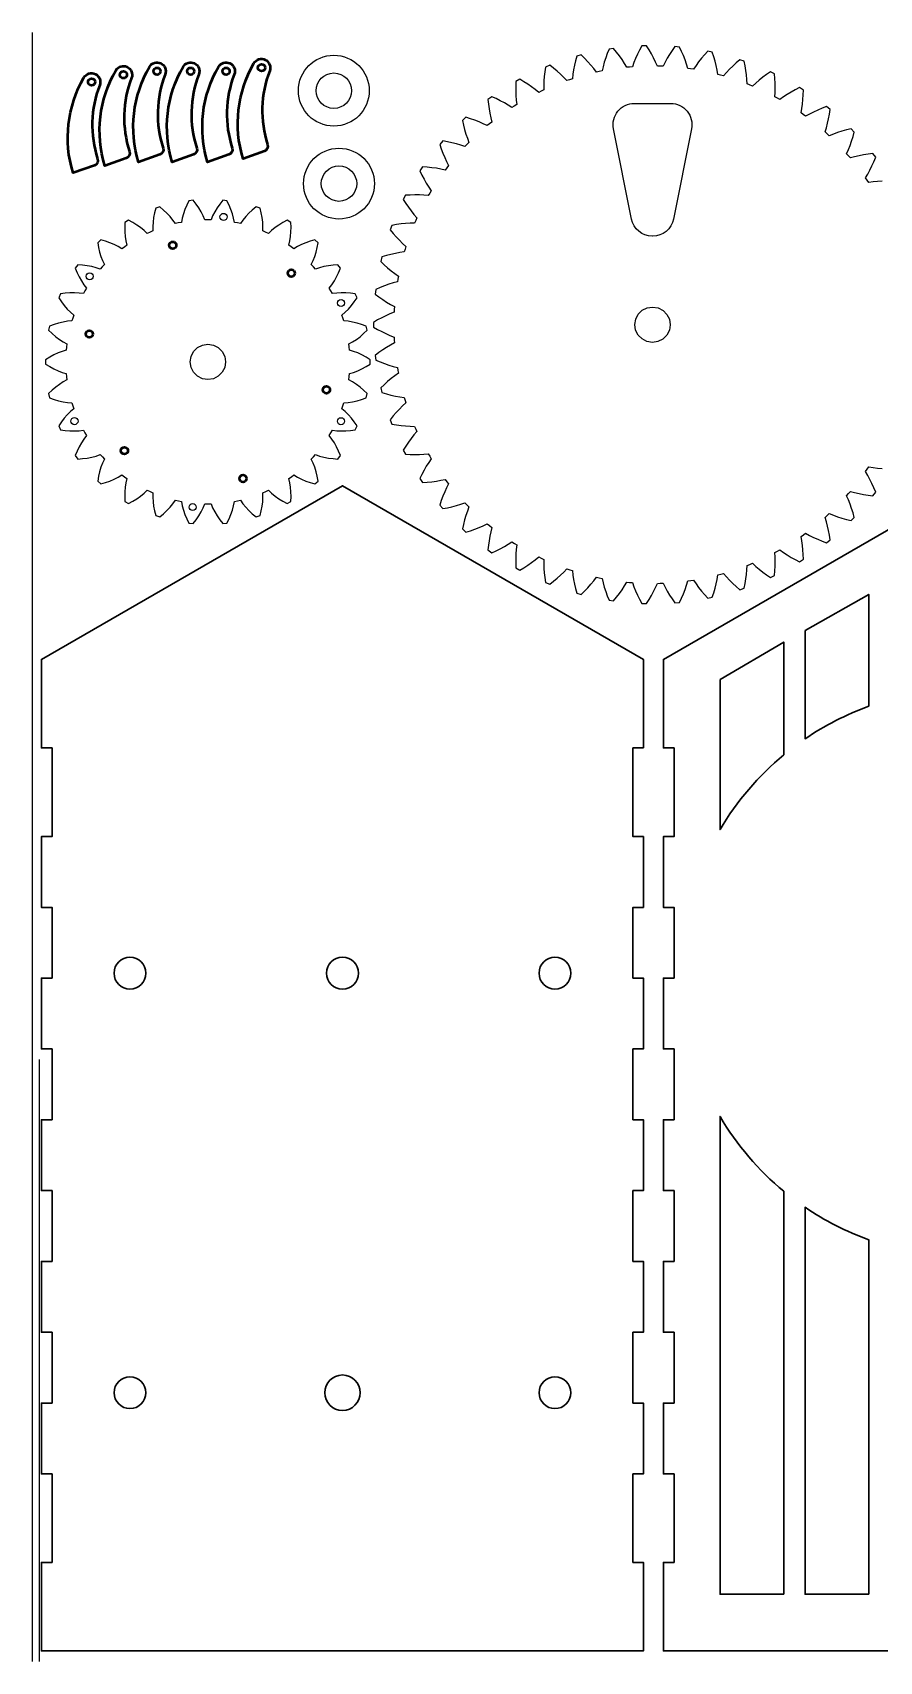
# Model space of a CAD drawing. Header units: inches. Extents: x -2 to 668, y 0 to 460.
# Drawn here: x -2 to 237.1, y 0 to 460 of the extents above; entities that cross this region are included whole.
import ezdxf

# ---------------------------------------------------------------- set-up
doc = ezdxf.new("R2010")
doc.units = ezdxf.units.IN
doc.header["$MEASUREMENT"] = 0
doc.layers.add('Layer 1', color=7, linetype='Continuous')
doc.layers.add('PDF_Visible', color=7, linetype='Continuous')

msp = doc.modelspace()

# ---------------------------------------------------------------- linework, layer by layer
for p, q in [((-2, 0), (-2, 460)), ((0, 0), (0, 170))]:
    msp.add_line(p, q)
msp.add_lwpolyline([(237.9, 418.07), (236.6, 417.97), (235.33, 417.83), (234.09, 417.64), (233.63, 418.33), (233.19, 418.98), (233.83, 420.06), (234.44, 421.18), (235.02, 422.34), (235.56, 423.54), (236.07, 424.78), (235.27, 425.82), (233.94, 425.66), (232.64, 425.45), (231.37, 425.2), (230.12, 424.91), (228.91, 424.58), (228.37, 425.21), (227.86, 425.8), (228.37, 426.95), (228.84, 428.14), (229.28, 429.36), (229.67, 430.61), (230.03, 431.9), (229.12, 432.84), (227.82, 432.52), (226.55, 432.16), (225.32, 431.77), (224.12, 431.33), (222.95, 430.85), (222.34, 431.42), (221.76, 431.94), (222.13, 433.14), (222.46, 434.38), (222.75, 435.64), (222.99, 436.94), (223.2, 438.26), (222.18, 439.09), (220.93, 438.62), (219.71, 438.11), (218.53, 437.57), (217.39, 436.99), (216.29, 436.38), (215.62, 436.87), (214.98, 437.32), (215.21, 438.56), (215.39, 439.82), (215.52, 441.11), (215.61, 442.43), (215.66, 443.76), (214.55, 444.47), (213.36, 443.85), (212.22, 443.2), (211.11, 442.53), (210.04, 441.82), (209.02, 441.08), (208.3, 441.49), (207.61, 441.86), (207.69, 443.12), (207.72, 444.39), (207.7, 445.69), (207.63, 447.01), (207.52, 448.34), (206.34, 448.9), (205.23, 448.15), (204.17, 447.37), (203.15, 446.57), (202.18, 445.74), (201.25, 444.89), (200.48, 445.21), (199.76, 445.5), (199.69, 446.75), (199.56, 448.02), (199.39, 449.31), (199.17, 450.61), (198.9, 451.92), (197.66, 452.34), (196.65, 451.46), (195.69, 450.56), (194.77, 449.65), (193.9, 448.71), (193.08, 447.75), (192.28, 447.97), (191.53, 448.18), (191.31, 449.42), (191.04, 450.67), (190.71, 451.92), (190.34, 453.19), (189.92, 454.45), (188.63, 454.72), (187.74, 453.73), (186.89, 452.73), (186.08, 451.71), (185.33, 450.67), (184.63, 449.63), (183.81, 449.75), (183.04, 449.87), (182.67, 451.07), (182.26, 452.28), (181.79, 453.49), (181.27, 454.7), (180.7, 455.91), (179.39, 456.03), (178.62, 454.94), (177.89, 453.84), (177.22, 452.73), (176.59, 451.61), (176.02, 450.49), (175.19, 450.52), (174.41, 450.54), (173.91, 451.69), (173.35, 452.84), (172.74, 453.99), (172.08, 455.13), (171.37, 456.26), (170.06, 456.22), (169.42, 455.05), (168.83, 453.87), (168.29, 452.69), (167.8, 451.51), (167.37, 450.33), (166.54, 450.26), (165.76, 450.19), (165.12, 451.27), (164.44, 452.35), (163.69, 453.42), (162.91, 454.47), (162.07, 455.51), (160.77, 455.32), (160.27, 454.08), (159.83, 452.84), (159.43, 451.6), (159.08, 450.37), (158.79, 449.15), (157.98, 448.98), (157.21, 448.82), (156.45, 449.82), (155.64, 450.81), (154.78, 451.78), (153.87, 452.73), (152.92, 453.67), (151.65, 453.32), (151.31, 452.03), (151.01, 450.75), (150.76, 449.47), (150.56, 448.21), (150.42, 446.96), (149.63, 446.7), (148.89, 446.44), (148.02, 447.35), (147.09, 448.23), (146.12, 449.09), (145.11, 449.93), (144.05, 450.75), (142.83, 450.26), (142.64, 448.93), (142.5, 447.62), (142.4, 446.33), (142.36, 445.05), (142.36, 443.79), (141.61, 443.44), (140.91, 443.1), (139.93, 443.9), (138.91, 444.67), (137.85, 445.41), (136.74, 446.12), (135.59, 446.81), (134.44, 446.17), (134.41, 444.84), (134.42, 443.52), (134.48, 442.22), (134.58, 440.95), (134.74, 439.7), (134.03, 439.26), (133.37, 438.84), (132.31, 439.51), (131.21, 440.16), (130.06, 440.77), (128.88, 441.34), (127.66, 441.89), (126.59, 441.12), (126.72, 439.79), (126.88, 438.49), (127.09, 437.21), (127.35, 435.95), (127.65, 434.73), (127, 434.21), (126.4, 433.72), (125.26, 434.26), (124.09, 434.77), (122.88, 435.24), (121.64, 435.67), (120.36, 436.07), (119.39, 435.18), (119.67, 433.88), (119.99, 432.6), (120.36, 431.35), (120.76, 430.14), (121.2, 428.96), (120.62, 428.37), (120.08, 427.8), (118.89, 428.21), (117.66, 428.58), (116.4, 428.9), (115.12, 429.18), (113.8, 429.43), (112.95, 428.43), (113.38, 427.17), (113.85, 425.94), (114.36, 424.74), (114.9, 423.58), (115.48, 422.47), (114.97, 421.81), (114.5, 421.18), (113.27, 421.45), (112.01, 421.67), (110.72, 421.84), (109.41, 421.97), (108.08, 422.05), (107.34, 420.97), (107.92, 419.76), (108.54, 418.59), (109.18, 417.47), (109.86, 416.38), (110.56, 415.34), (110.14, 414.63), (109.74, 413.95), (108.49, 414.07), (107.21, 414.14), (105.92, 414.16), (104.6, 414.13), (103.26, 414.06), (102.66, 412.89), (103.38, 411.76), (104.13, 410.68), (104.9, 409.63), (105.7, 408.64), (106.53, 407.69), (106.19, 406.93), (105.88, 406.21), (104.62, 406.18), (103.34, 406.09), (102.05, 405.96), (100.75, 405.78), (99.43, 405.55), (98.97, 404.32), (99.82, 403.28), (100.69, 402.29), (101.58, 401.35), (102.49, 400.45), (103.42, 399.61), (103.18, 398.81), (102.95, 398.06), (101.71, 397.88), (100.45, 397.65), (99.18, 397.36), (97.91, 397.03), (96.63, 396.64), (96.32, 395.37), (97.28, 394.44), (98.26, 393.56), (99.26, 392.73), (100.27, 391.94), (101.3, 391.21), (101.15, 390.4), (101.01, 389.63), (99.8, 389.3), (98.58, 388.92), (97.35, 388.49), (96.13, 388), (94.9, 387.47), (94.75, 386.17), (95.81, 385.36), (96.89, 384.6), (97.98, 383.89), (99.07, 383.24), (100.18, 382.63), (100.12, 381.8), (100.08, 381.02), (98.91, 380.55), (97.75, 380.03), (96.59, 379.46), (95.43, 378.83), (94.27, 378.16), (94.27, 376.84), (95.43, 376.17), (96.59, 375.54), (97.75, 374.97), (98.91, 374.45), (100.08, 373.98), (100.13, 373.15), (100.18, 372.37), (99.07, 371.76), (97.98, 371.11), (96.89, 370.4), (95.81, 369.64), (94.75, 368.83), (94.9, 367.53), (96.13, 367), (97.35, 366.51), (98.58, 366.08), (99.8, 365.7), (101.01, 365.37), (101.15, 364.55), (101.3, 363.79), (100.27, 363.06), (99.26, 362.27), (98.26, 361.44), (97.28, 360.56), (96.32, 359.63), (96.63, 358.36), (97.91, 357.97), (99.18, 357.64), (100.45, 357.35), (101.71, 357.12), (102.95, 356.94), (103.19, 356.14), (103.42, 355.39), (102.49, 354.55), (101.58, 353.65), (100.69, 352.71), (99.82, 351.72), (98.97, 350.68), (99.43, 349.45), (100.75, 349.22), (102.05, 349.04), (103.34, 348.91), (104.62, 348.82), (105.88, 348.79), (106.21, 348.03), (106.53, 347.31), (105.7, 346.36), (104.9, 345.37), (104.13, 344.32), (103.38, 343.24), (102.66, 342.11), (103.26, 340.94), (104.6, 340.87), (105.92, 340.84), (107.21, 340.86), (108.49, 340.93), (109.74, 341.05), (110.16, 340.33), (110.56, 339.66), (109.86, 338.62), (109.18, 337.53), (108.54, 336.41), (107.92, 335.24), (107.34, 334.03), (108.08, 332.95), (109.41, 333.03), (110.72, 333.16), (112.01, 333.33), (113.27, 333.55), (114.5, 333.82), (115, 333.15), (115.48, 332.53), (114.9, 331.42), (114.36, 330.26), (113.85, 329.06), (113.38, 327.83), (112.95, 326.57), (113.8, 325.57), (115.12, 325.82), (116.4, 326.1), (117.66, 326.42), (118.89, 326.79), (120.08, 327.2), (120.65, 326.6), (121.2, 326.04), (120.76, 324.86), (120.36, 323.65), (119.99, 322.4), (119.67, 321.12), (119.39, 319.82), (120.36, 318.93), (121.64, 319.33), (122.88, 319.76), (124.09, 320.23), (125.26, 320.74), (126.4, 321.28), (127.04, 320.76), (127.65, 320.27), (127.35, 319.05), (127.09, 317.79), (126.88, 316.51), (126.72, 315.21), (126.59, 313.88), (127.66, 313.11), (128.88, 313.66), (130.06, 314.23), (131.21, 314.84), (132.31, 315.49), (133.37, 316.16), (134.07, 315.71), (134.74, 315.3), (134.58, 314.05), (134.48, 312.78), (134.42, 311.48), (134.41, 310.16), (134.44, 308.83), (135.59, 308.19), (136.74, 308.88), (137.85, 309.59), (138.91, 310.33), (139.93, 311.1), (140.91, 311.9), (141.65, 311.54), (142.36, 311.21), (142.36, 309.95), (142.4, 308.67), (142.5, 307.38), (142.64, 306.07), (142.83, 304.74), (144.05, 304.25), (145.11, 305.07), (146.12, 305.91), (147.09, 306.77), (148.02, 307.65), (148.89, 308.56), (149.68, 308.29), (150.42, 308.04), (150.56, 306.79), (150.76, 305.53), (151.01, 304.25), (151.31, 302.97), (151.65, 301.68), (152.92, 301.33), (153.87, 302.27), (154.78, 303.22), (155.64, 304.19), (156.45, 305.18), (157.21, 306.18), (158.03, 306.01), (158.79, 305.85), (159.08, 304.63), (159.43, 303.4), (159.83, 302.16), (160.27, 300.92), (160.77, 299.68), (162.07, 299.49), (162.91, 300.53), (163.69, 301.58), (164.44, 302.65), (165.12, 303.73), (165.76, 304.81), (166.59, 304.73), (167.37, 304.67), (167.8, 303.49), (168.29, 302.31), (168.83, 301.13), (169.42, 299.95), (170.06, 298.78), (171.37, 298.74), (172.08, 299.87), (172.74, 301.01), (173.35, 302.16), (173.91, 303.31), (174.41, 304.46), (175.24, 304.48), (176.02, 304.51), (176.59, 303.39), (177.22, 302.27), (177.89, 301.16), (178.62, 300.06), (179.39, 298.97), (180.7, 299.09), (181.27, 300.3), (181.79, 301.51), (182.26, 302.72), (182.67, 303.93), (183.04, 305.13), (183.86, 305.25), (184.63, 305.37), (185.33, 304.33), (186.08, 303.29), (186.89, 302.27), (187.74, 301.27), (188.63, 300.28), (189.92, 300.55), (190.34, 301.81), (190.71, 303.08), (191.04, 304.33), (191.31, 305.58), (191.53, 306.82), (192.33, 307.04), (193.08, 307.25), (193.9, 306.29), (194.77, 305.35), (195.69, 304.44), (196.65, 303.54), (197.66, 302.66), (198.9, 303.08), (199.17, 304.39), (199.39, 305.69), (199.56, 306.98), (199.69, 308.25), (199.76, 309.5), (200.53, 309.81), (201.25, 310.11), (202.18, 309.26), (203.15, 308.43), (204.17, 307.63), (205.23, 306.85), (206.34, 306.1), (207.52, 306.66), (207.63, 307.99), (207.7, 309.31), (207.72, 310.61), (207.69, 311.88), (207.61, 313.14), (208.34, 313.54), (209.02, 313.92), (210.04, 313.18), (211.11, 312.47), (212.22, 311.8), (213.36, 311.15), (214.55, 310.53), (215.66, 311.24), (215.61, 312.57), (215.52, 313.89), (215.39, 315.18), (215.21, 316.44), (214.98, 317.68), (215.66, 318.16), (216.29, 318.62), (217.39, 318.01), (218.53, 317.43), (219.71, 316.89), (220.93, 316.38), (222.18, 315.91), (223.2, 316.74), (222.99, 318.06), (222.75, 319.36), (222.46, 320.62), (222.13, 321.86), (221.76, 323.06), (222.38, 323.62), (222.95, 324.15), (224.12, 323.67), (225.32, 323.23), (226.55, 322.84), (227.82, 322.48), (229.12, 322.16), (230.03, 323.1), (229.67, 324.39), (229.28, 325.64), (228.84, 326.86), (228.37, 328.05), (227.86, 329.2), (228.4, 329.83), (228.91, 330.42), (230.12, 330.09), (231.37, 329.8), (232.64, 329.55), (233.94, 329.34), (235.27, 329.18), (236.07, 330.22), (235.56, 331.46), (235.02, 332.66), (234.44, 333.82), (233.83, 334.94), (233.19, 336.02), (233.65, 336.71), (234.09, 337.36), (235.33, 337.17), (236.6, 337.03), (237.9, 336.93)])
msp.add_lwpolyline([(173.08, 402.51), (172.97, 402.51, -0.35785), (167.08, 407.34), (162.03, 432.85, -0.473032), (167.92, 440.01), (178.19, 440.01, -0.47304), (184.07, 432.83), (178.97, 407.33, -0.35763)], format="xyb", close=True)
for points in [[(91, 368.96), (89.82, 369.51), (88.65, 369.97), (87.47, 370.32), (87.38, 371.22), (87.29, 372.06), (88.36, 372.65), (89.42, 373.34), (90.46, 374.12), (91.47, 374.99), (92.46, 375.94), (92.2, 377.12), (90.92, 377.59), (89.64, 377.96), (88.38, 378.26), (87.13, 378.46), (85.91, 378.56), (85.64, 379.42), (85.36, 380.23), (86.3, 381.03), (87.19, 381.92), (88.04, 382.9), (88.85, 383.96), (89.62, 385.09), (89.12, 386.2), (87.77, 386.38), (86.44, 386.49), (85.14, 386.51), (83.88, 386.45), (82.66, 386.29), (82.22, 387.07), (81.79, 387.81), (82.53, 388.79), (83.22, 389.85), (83.85, 390.98), (84.42, 392.18), (84.94, 393.45), (84.22, 394.43), (82.86, 394.33), (81.54, 394.16), (80.26, 393.91), (79.04, 393.59), (77.89, 393.18), (77.29, 393.85), (76.71, 394.48), (77.24, 395.59), (77.69, 396.77), (78.07, 398.01), (78.38, 399.31), (78.62, 400.65), (77.72, 401.47), (76.4, 401.09), (75.15, 400.64), (73.95, 400.13), (72.83, 399.56), (71.78, 398.92), (71.06, 399.46), (70.36, 399.96), (70.64, 401.15), (70.84, 402.4), (70.95, 403.69), (70.99, 405.02), (70.94, 406.39), (69.89, 407), (68.69, 406.35), (67.55, 405.65), (66.49, 404.91), (65.5, 404.12), (64.61, 403.27), (63.79, 403.65), (63.01, 403.99), (63.04, 405.22), (62.97, 406.48), (62.81, 407.76), (62.57, 409.07), (62.24, 410.4), (61.09, 410.78), (60.04, 409.89), (59.07, 408.98), (58.19, 408.03), (57.39, 407.05), (56.69, 406.04), (55.82, 406.24), (54.98, 406.4), (54.75, 407.61), (54.42, 408.83), (54, 410.06), (53.49, 411.29), (52.89, 412.52), (51.69, 412.64), (50.85, 411.56), (50.09, 410.47), (49.43, 409.36), (48.85, 408.23), (48.38, 407.1), (47.48, 407.11), (46.62, 407.1), (46.15, 408.23), (45.57, 409.36), (44.91, 410.47), (44.15, 411.56), (43.31, 412.64), (42.11, 412.52), (41.51, 411.29), (41, 410.06), (40.58, 408.83), (40.25, 407.61), (40.02, 406.4), (39.14, 406.23), (38.31, 406.04), (37.61, 407.05), (36.81, 408.03), (35.93, 408.98), (34.96, 409.89), (33.91, 410.78), (32.76, 410.4), (32.43, 409.07), (32.19, 407.76), (32.03, 406.48), (31.96, 405.22), (31.99, 403.99), (31.17, 403.63), (30.39, 403.27), (29.5, 404.12), (28.51, 404.91), (27.45, 405.65), (26.31, 406.35), (25.11, 407), (24.06, 406.39), (24.01, 405.02), (24.05, 403.69), (24.16, 402.4), (24.36, 401.15), (24.64, 399.96), (23.91, 399.43), (23.22, 398.92), (22.17, 399.56), (21.05, 400.13), (19.85, 400.64), (18.6, 401.09), (17.28, 401.47), (16.38, 400.65), (16.62, 399.31), (16.93, 398.01), (17.31, 396.77), (17.76, 395.59), (18.29, 394.48), (17.68, 393.82), (17.11, 393.18), (15.96, 393.59), (14.74, 393.91), (13.46, 394.16), (12.14, 394.33), (10.78, 394.43), (10.06, 393.45), (10.58, 392.18), (11.15, 390.98), (11.78, 389.85), (12.47, 388.79), (13.21, 387.81), (12.76, 387.03), (12.34, 386.29), (11.12, 386.45), (9.86, 386.51), (8.56, 386.49), (7.23, 386.38), (5.88, 386.2), (5.38, 385.09), (6.15, 383.96), (6.96, 382.9), (7.81, 381.92), (8.7, 381.03), (9.64, 380.23), (9.35, 379.37), (9.09, 378.56), (7.87, 378.46), (6.62, 378.26), (5.36, 377.96), (4.08, 377.59), (2.8, 377.12), (2.54, 375.94), (3.53, 374.99), (4.54, 374.12), (5.58, 373.34), (6.64, 372.65), (7.71, 372.06), (7.61, 371.17), (7.53, 370.32), (6.35, 369.97), (5.18, 369.51), (4, 368.96), (2.83, 368.33), (1.67, 367.61), (1.67, 366.39), (2.83, 365.67), (4, 365.04), (5.18, 364.49), (6.35, 364.03), (7.53, 363.68), (7.62, 362.78), (7.71, 361.94), (6.64, 361.35), (5.58, 360.66), (4.54, 359.88), (3.53, 359.01), (2.54, 358.06), (2.8, 356.88), (4.08, 356.41), (5.36, 356.04), (6.62, 355.74), (7.87, 355.54), (9.09, 355.44), (9.36, 354.58), (9.64, 353.77), (8.7, 352.97), (7.81, 352.08), (6.96, 351.1), (6.15, 350.04), (5.38, 348.91), (5.88, 347.8), (7.23, 347.62), (8.56, 347.51), (9.86, 347.49), (11.12, 347.55), (12.34, 347.71), (12.78, 346.93), (13.21, 346.19), (12.47, 345.21), (11.78, 344.15), (11.15, 343.02), (10.58, 341.82), (10.06, 340.55), (10.78, 339.57), (12.14, 339.67), (13.46, 339.84), (14.74, 340.09), (15.96, 340.41), (17.11, 340.82), (17.71, 340.15), (18.29, 339.52), (17.76, 338.41), (17.31, 337.23), (16.93, 335.99), (16.62, 334.69), (16.38, 333.35), (17.28, 332.53), (18.6, 332.91), (19.85, 333.36), (21.05, 333.87), (22.17, 334.44), (23.22, 335.08), (23.94, 334.54), (24.64, 334.04), (24.36, 332.85), (24.16, 331.6), (24.05, 330.31), (24.01, 328.98), (24.06, 327.61), (25.11, 327), (26.31, 327.65), (27.45, 328.35), (28.51, 329.09), (29.5, 329.88), (30.39, 330.73), (31.21, 330.35), (31.99, 330.01), (31.96, 328.78), (32.03, 327.52), (32.19, 326.24), (32.43, 324.93), (32.76, 323.6), (33.91, 323.22), (34.96, 324.11), (35.93, 325.02), (36.81, 325.97), (37.61, 326.95), (38.31, 327.96), (39.18, 327.76), (40.02, 327.6), (40.25, 326.39), (40.58, 325.17), (41, 323.94), (41.51, 322.71), (42.11, 321.48), (43.31, 321.36), (44.15, 322.44), (44.91, 323.53), (45.57, 324.64), (46.15, 325.77), (46.62, 326.9), (47.52, 326.89), (48.38, 326.9), (48.85, 325.77), (49.43, 324.64), (50.09, 323.53), (50.85, 322.44), (51.69, 321.36), (52.89, 321.48), (53.49, 322.71), (54, 323.94), (54.42, 325.17), (54.75, 326.39), (54.98, 327.6), (55.86, 327.77), (56.69, 327.96), (57.39, 326.95), (58.19, 325.97), (59.07, 325.02), (60.04, 324.11), (61.09, 323.22), (62.24, 323.6), (62.57, 324.93), (62.81, 326.24), (62.97, 327.52), (63.04, 328.78), (63.01, 330.01), (63.83, 330.37), (64.61, 330.73), (65.5, 329.88), (66.49, 329.09), (67.55, 328.35), (68.69, 327.65), (69.89, 327), (70.94, 327.61), (70.99, 328.98), (70.95, 330.31), (70.84, 331.6), (70.64, 332.85), (70.36, 334.04), (71.09, 334.57), (71.78, 335.08), (72.83, 334.44), (73.95, 333.87), (75.15, 333.36), (76.4, 332.91), (77.72, 332.53), (78.62, 333.35), (78.38, 334.69), (78.07, 335.99), (77.69, 337.23), (77.24, 338.41), (76.71, 339.52), (77.32, 340.18), (77.89, 340.82), (79.04, 340.41), (80.26, 340.09), (81.54, 339.84), (82.86, 339.67), (84.22, 339.57), (84.94, 340.55), (84.42, 341.82), (83.85, 343.02), (83.22, 344.15), (82.53, 345.21), (81.79, 346.19), (82.24, 346.97), (82.66, 347.71), (83.88, 347.55), (85.14, 347.49), (86.44, 347.51), (87.77, 347.62), (89.12, 347.8), (89.62, 348.91), (88.85, 350.04), (88.04, 351.1), (87.19, 352.08), (86.3, 352.97), (85.36, 353.77), (85.65, 354.63), (85.91, 355.44), (87.13, 355.54), (88.38, 355.74), (89.64, 356.04), (90.92, 356.41), (92.2, 356.88), (92.46, 358.06), (91.47, 359.01), (90.46, 359.88), (89.42, 360.66), (88.36, 361.35), (87.29, 361.94), (87.39, 362.83), (87.47, 363.68), (88.65, 364.03), (89.82, 364.49), (91, 365.04), (92.17, 365.67), (93.33, 366.39), (93.33, 367.61), (92.17, 368.33)], [(170.09, 373.47), (168.99, 374.59), (168.29, 375.98), (168.05, 377.53), (168.3, 379.07), (169.02, 380.46), (170.14, 381.56), (171.53, 382.26), (173.08, 382.5), (174.62, 382.25), (176.01, 381.53), (177.11, 380.41), (177.81, 379.02), (178.05, 377.47), (177.8, 375.93), (177.08, 374.54), (175.97, 373.44), (174.57, 372.74), (173.02, 372.5), (171.48, 372.75)], [(51.55, 364.06), (50.44, 362.95), (49.05, 362.24), (47.5, 362), (45.95, 362.24), (44.56, 362.95), (43.45, 364.06), (42.74, 365.45), (42.5, 367), (42.74, 368.55), (43.45, 369.94), (44.56, 371.05), (45.95, 371.76), (47.5, 372), (49.05, 371.76), (50.44, 371.05), (51.55, 369.94), (52.26, 368.55), (52.5, 367), (52.26, 365.45)]]:
    msp.add_lwpolyline(points, close=True)
for centre, radius in [((83.06, 443.59), 10), ((83.06, 443.59), 5), ((84.52, 417.34), 10), ((84.52, 417.34), 5), ((51.92, 407.94), 1), ((14.11, 391.17), 1), ((85.09, 383.62), 1), ((9.83, 350.27), 1), ((85.08, 350.24), 1), ((43.2, 326), 1)]:
    msp.add_circle(centre, radius)
at = {"layer": 'Layer 1', "color": 7, "lineweight": 30, "true_color": 0xffffff}
for points in [[(170.5, 257.96), (170.5, 282.96), (85.5, 332.04), (0.5, 282.96), (0.5, 257.96), (3.5, 257.96), (3.5, 232.96), (0.5, 232.96), (0.5, 212.96), (3.5, 212.96), (3.5, 192.96), (0.5, 192.96), (0.5, 172.96), (3.5, 172.96), (3.5, 152.96), (0.5, 152.96), (0.5, 132.96), (3.5, 132.96), (3.5, 112.96), (0.5, 112.96), (0.5, 92.96), (3.5, 92.96), (3.5, 72.96), (0.5, 72.96), (0.5, 52.96), (3.5, 52.96), (3.5, 27.96), (0.5, 27.96), (0.5, 2.96), (170.5, 2.96), (170.5, 27.96), (167.5, 27.96), (167.5, 52.96), (170.5, 52.96), (170.5, 72.96), (167.5, 72.96), (167.5, 92.96), (170.5, 92.96), (170.5, 112.96), (167.5, 112.96), (167.5, 132.96), (170.5, 132.96), (170.5, 152.96), (167.5, 152.96), (167.5, 172.96), (170.5, 172.96), (170.5, 192.96), (167.5, 192.96), (167.5, 212.96), (170.5, 212.96), (170.5, 232.96), (167.5, 232.96), (167.5, 257.96), (170.5, 257.96)], [(261.12, 332.04), (176.12, 282.96), (176.12, 257.96), (179.12, 257.96), (179.12, 232.96), (176.12, 232.96), (176.12, 212.96), (179.12, 212.96), (179.12, 192.96), (176.12, 192.96), (176.12, 172.96), (179.12, 172.96), (179.12, 152.96), (176.12, 152.96), (176.12, 132.96), (179.12, 132.96), (179.12, 112.96), (176.12, 112.96), (176.12, 92.96), (179.12, 92.96), (179.12, 72.96), (176.12, 72.96), (176.12, 52.96), (179.12, 52.96), (179.12, 27.96), (176.12, 27.96), (176.12, 2.96), (346.12, 2.96)]]:
    msp.add_lwpolyline(points, dxfattribs=at)
for points in [[(234.12, 269.73), (227.7, 267.42), (221.66, 264.33), (216.12, 260.55), (216.12, 260.55), (216.12, 291.1), (216.12, 291.1), (216.12, 291.1), (234.12, 301.32), (234.12, 301.32), (234.12, 301.32), (234.12, 269.73), (234.12, 269.73)], [(210.12, 256.04), (202.96, 250.11), (196.86, 242.96), (192.12, 234.9), (192.12, 234.9), (192.12, 277.3), (192.12, 277.3), (192.12, 277.3), (210.12, 287.87), (210.12, 287.87), (210.12, 287.87), (210.12, 256.04), (210.12, 256.04)], [(25.5, 189.86), (23.01, 189.86), (21, 191.88), (21, 194.36), (21, 196.85), (23.01, 198.86), (25.5, 198.86), (27.99, 198.86), (30, 196.85), (30, 194.36), (30, 191.88), (27.99, 189.86), (25.5, 189.86)], [(85.5, 198.87), (87.99, 198.87), (90, 196.85), (90, 194.37), (90, 191.88), (87.99, 189.87), (85.5, 189.87), (83.01, 189.87), (81, 191.88), (81, 194.37), (81, 196.85), (83.01, 198.87), (85.5, 198.87)], [(145.5, 189.86), (143.01, 189.86), (141, 191.88), (141, 194.36), (141, 196.85), (143.01, 198.86), (145.5, 198.86), (147.99, 198.86), (150, 196.85), (150, 194.36), (150, 191.88), (147.99, 189.86), (145.5, 189.86)], [(210.12, 18.96), (210.12, 18.96), (192.12, 18.96), (192.12, 18.96), (192.12, 18.96), (192.12, 153.9), (192.12, 153.9), (196.86, 145.85), (202.96, 138.69), (210.12, 132.76), (210.12, 132.76), (210.12, 18.96), (210.12, 18.96)], [(234.12, 18.96), (234.12, 18.96), (216.12, 18.96), (216.12, 18.96), (216.12, 18.96), (216.12, 128.25), (216.12, 128.25), (221.66, 124.48), (227.7, 121.38), (234.12, 119.08), (234.12, 119.08), (234.12, 18.96), (234.12, 18.96)], [(25.5, 71.39), (23.01, 71.39), (21, 73.41), (21, 75.89), (21, 78.38), (23.01, 80.39), (25.5, 80.39), (27.99, 80.39), (30, 78.38), (30, 75.89), (30, 73.41), (27.99, 71.39), (25.5, 71.39)], [(85.5, 70.89), (82.74, 70.89), (80.5, 73.13), (80.5, 75.89), (80.5, 78.65), (82.74, 80.89), (85.5, 80.89), (88.26, 80.89), (90.5, 78.65), (90.5, 75.89), (90.5, 73.13), (88.26, 70.89), (85.5, 70.89)], [(145.5, 71.39), (143.01, 71.39), (141, 73.41), (141, 75.89), (141, 78.38), (143.01, 80.39), (145.5, 80.39), (147.99, 80.39), (150, 78.38), (150, 75.89), (150, 73.41), (147.99, 71.39), (145.5, 71.39)]]:
    msp.add_open_spline(points, degree=3, knots=[0, 0, 0, 0, 1, 1, 1, 2, 2, 2, 3, 3, 3, 4, 4, 4, 4], dxfattribs=at)
at = {"layer": 'PDF_Visible', "lineweight": 50}
for points in [[(34.87, 427.4, -0.40573), (33.94, 425.53), (27.93, 423.38, -0.208648), (31.01, 450.33, -0.925253), (35.45, 448.2, 0.172579)], [(44.37, 427.4, -0.40573), (43.44, 425.53), (37.43, 423.38, -0.208648), (40.51, 450.33, -0.925253), (44.95, 448.2, 0.172579)], [(54.37, 427.4, -0.40573), (53.44, 425.53), (47.43, 423.38, -0.208648), (50.51, 450.33, -0.925253), (54.95, 448.2, 0.172579)], [(64.37, 428.4, -0.40573), (63.44, 426.53), (57.43, 424.38, -0.208648), (60.51, 451.33, -0.925253), (64.95, 449.2, 0.172579)], [(16.37, 424.37, -0.40573), (15.44, 422.49), (9.43, 420.35, -0.208648), (12.51, 447.3, -0.925253), (16.95, 445.16, 0.172579)], [(25.37, 426.4, -0.40573), (24.44, 424.53), (18.43, 422.38, -0.208648), (21.51, 449.33, -0.925253), (25.95, 447.2, 0.172579)]]:
    msp.add_lwpolyline(points, format="xyb", close=True, dxfattribs=at)
for centre in [(62.65, 450.09), (14.65, 446.06), (23.65, 448.09), (33.15, 449.09), (42.65, 449.09), (52.65, 449.09), (37.58, 399.94), (71.06, 392.06), (14.02, 374.87), (80.98, 359.11), (23.94, 341.94), (57.42, 334.06)]:
    msp.add_circle(centre, 1, dxfattribs=at)

doc.saveas('drawing.dxf')
